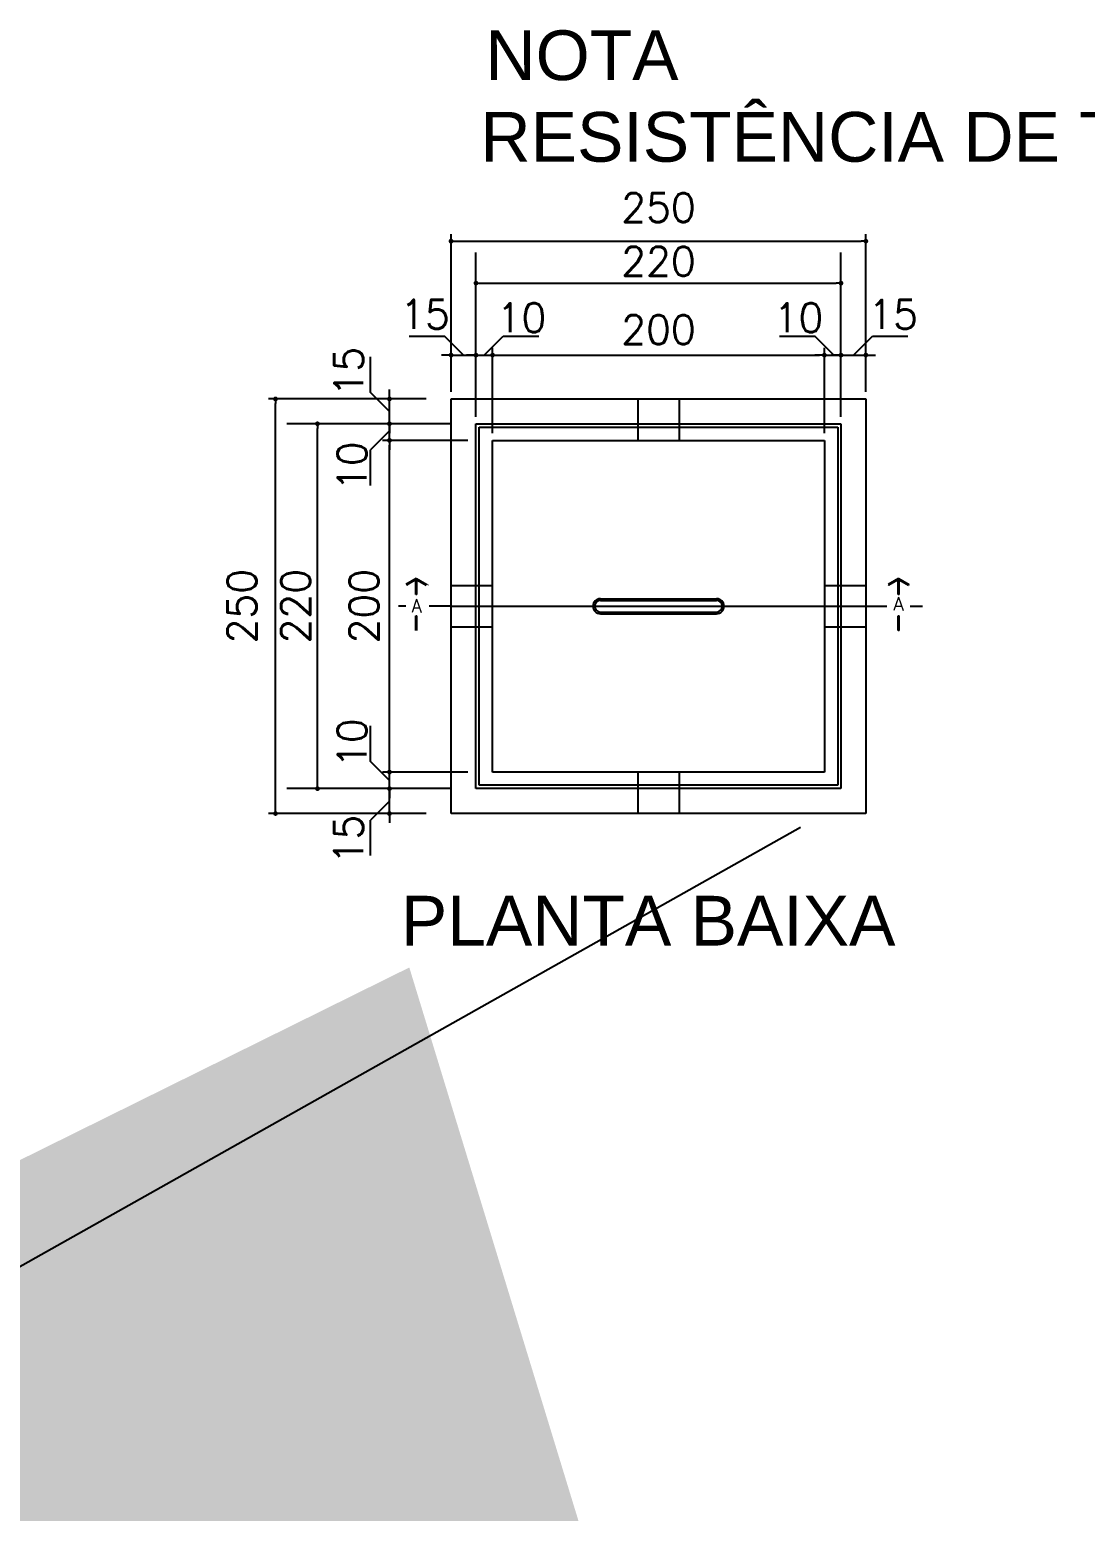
# Model space of a CAD drawing. Header units: inches. Extents: x -3 to 923, y -103 to 154.
# Drawn here: x 616.687 to 617.323, y 56.809 to 57.702 of the extents above; entities that cross this region are included whole.
import ezdxf
from ezdxf.enums import TextEntityAlignment as Align

# ---------------------------------------------------------------- set-up
doc = ezdxf.new("R2010")
doc.units = ezdxf.units.IN
doc.header["$LTSCALE"] = 10
doc.header["$MEASUREMENT"] = 0
for name, color, linetype in [('DETALHES', 6, 'Continuous'), ('DI-Textos_do_diagrama', 7, 'Continuous'), ('DIMENSIONAMENTO', 5, 'Continuous'), ('PARA-RAIOS', 240, 'Continuous'), ('T2', 4, 'Continuous')]:
    doc.layers.add(name, color=color, linetype=linetype)
doc.styles.add('Arial', font='arial.ttf')
doc.styles.add('ROMANS', font='romans.shx', dxfattribs={"height": 0.2})
doc.dimstyles.get("Standard").update_dxf_attribs({"dimtxt": 0.18, "dimasz": 0.18, "dimexe": 0.18, "dimexo": 0.0625, "dimgap": 0.09, "dimtad": 0, "dimtih": 1, "dimtoh": 1, "dimdec": 4, "dimzin": 0, "dimdsep": 46, "dimtxsty": 'Standard', "dimcen": 0.09, "dimadec": 0, "dimazin": 0, "dimtfac": 1, "dimtdec": 4, "dimtofl": 0, "dimtmove": 0, "dimatfit": 3, "dimfxl": 0, "dimtolj": 1, "dimtzin": 0, "dimarcsym": 0})

# ---------------------------------------------------------------- blocks, each defined once
blk = doc.blocks.new('DOT')
at = {"layer": 'T2', "color": 0, "linetype": 'ByBlock'}
blk.add_line((-0.5, 0), (-1, 0), dxfattribs=at)
at = {"layer": 'T2', "color": 0, "linetype": 'ByBlock', "const_width": 0.5}
blk.add_lwpolyline([(-0.25, 0, 1), (0.25, 0, 1)], format="xyb", close=True, dxfattribs=at)

msp = doc.modelspace()

# ---------------------------------------------------------------- linework, layer by layer
at = {"layer": 'DETALHES', "color": 4}
for p, q in [((616.94063, 57.48371), (616.94063, 57.57882)), ((616.94349, 57.57454), (617.18778, 57.57454)), ((617.19063, 57.48371), (617.19063, 57.57882)), ((616.95563, 57.46871), (616.95563, 57.56778)), ((617.17563, 57.46871), (617.17563, 57.56778)), ((616.95849, 57.54924), (617.17278, 57.54924)), ((616.9153, 57.51731), (616.93668, 57.51731)), ((616.94813, 57.50585), (616.93668, 57.51731)), ((616.96063, 57.50585), (616.97209, 57.51731)), ((616.97209, 57.51731), (616.99346, 57.51731)), ((617.13852, 57.51731), (617.15989, 57.51731)), ((617.17135, 57.50585), (617.15989, 57.51731)), ((617.18313, 57.50585), (617.19459, 57.51731)), ((617.19459, 57.51731), (617.21596, 57.51731)), ((616.89203, 57.48338), (616.89203, 57.50475)), ((616.93778, 57.50585), (616.93492, 57.50585)), ((616.94063, 57.48371), (616.94063, 57.51014)), ((616.94063, 57.50585), (616.95563, 57.50585)), ((616.95278, 57.50585), (616.94992, 57.50585)), ((616.95563, 57.46871), (616.95563, 57.51014)), ((616.95563, 57.46871), (616.95563, 57.51014)), ((616.95563, 57.50585), (616.96563, 57.50585)), ((616.95849, 57.50585), (616.96135, 57.50585)), ((616.96563, 57.45871), (616.96563, 57.51014)), ((616.96563, 57.45871), (616.96563, 57.51014)), ((616.96849, 57.50585), (617.16278, 57.50585)), ((616.96849, 57.50585), (616.97135, 57.50585)), ((617.16278, 57.50585), (617.15992, 57.50585)), ((617.16563, 57.45871), (617.16563, 57.51014)), ((617.16563, 57.45871), (617.16563, 57.51014)), ((617.16563, 57.50585), (617.17563, 57.50585)), ((617.17278, 57.50585), (617.16992, 57.50585)), ((617.17563, 57.46871), (617.17563, 57.51014)), ((617.17563, 57.46871), (617.17563, 57.51014)), ((617.17563, 57.50585), (617.19063, 57.50585)), ((617.17849, 57.50585), (617.18135, 57.50585)), ((617.19063, 57.48371), (617.19063, 57.51014)), ((617.19349, 57.50585), (617.19635, 57.50585)), ((616.90349, 57.48228), (616.90349, 57.48514)), ((616.92563, 57.47942), (616.83052, 57.47942)), ((616.8348, 57.23228), (616.8348, 57.47657)), ((616.90349, 57.47192), (616.89203, 57.48338)), ((616.92563, 57.47942), (616.8992, 57.47942)), ((616.90349, 57.46442), (616.90349, 57.47942)), ((616.94063, 57.47942), (617.19063, 57.47942)), ((616.94063, 57.22942), (616.94063, 57.47942)), ((617.05313, 57.47942), (617.05313, 57.45442)), ((617.07813, 57.47942), (617.07813, 57.45442)), ((617.19063, 57.47942), (617.19063, 57.22942)), ((616.90349, 57.46728), (616.90349, 57.47014)), ((616.94063, 57.46442), (616.84156, 57.46442)), ((616.8601, 57.24728), (616.8601, 57.46157)), ((616.90349, 57.46014), (616.89203, 57.44868)), ((616.94063, 57.46442), (616.8992, 57.46442)), ((616.94063, 57.46442), (616.8992, 57.46442)), ((616.90349, 57.45442), (616.90349, 57.46442)), ((616.90349, 57.46157), (616.90349, 57.45871)), ((616.95563, 57.46442), (617.17563, 57.46442)), ((616.95563, 57.24442), (616.95563, 57.46442)), ((616.95763, 57.46242), (617.17363, 57.46242)), ((616.95763, 57.24642), (616.95763, 57.46242)), ((617.17363, 57.46242), (617.17363, 57.24642)), ((617.17563, 57.46442), (617.17563, 57.24442)), ((616.95063, 57.45442), (616.8992, 57.45442)), ((616.95063, 57.45442), (616.8992, 57.45442)), ((616.90349, 57.25728), (616.90349, 57.45157)), ((616.90349, 57.45157), (616.90349, 57.44871)), ((616.96563, 57.45442), (617.16563, 57.45442)), ((616.96563, 57.25442), (616.96563, 57.45442)), ((617.16563, 57.45442), (617.16563, 57.25442)), ((616.89203, 57.42731), (616.89203, 57.44868)), ((616.91964, 57.37113), (616.91342, 57.36754)), ((616.91935, 57.37039), (616.91367, 57.36711)), ((616.91935, 57.36142), (616.91935, 57.37039)), ((616.91964, 57.37113), (616.92586, 57.36754)), ((616.91992, 57.3704), (616.92561, 57.36711)), ((616.91992, 57.36754), (616.91992, 57.3704)), ((617.21036, 57.37113), (617.20414, 57.36754)), ((617.21007, 57.37039), (617.20439, 57.36711)), ((617.21007, 57.36142), (617.21007, 57.37039)), ((617.21036, 57.37113), (617.21658, 57.36754)), ((617.21064, 57.3704), (617.21633, 57.36711)), ((617.21064, 57.36754), (617.21064, 57.3704)), ((616.91423, 57.36754), (616.91448, 57.36711)), ((616.91992, 57.36142), (616.91935, 57.36142)), ((616.91992, 57.36142), (616.91992, 57.36754)), ((616.92667, 57.36754), (616.92642, 57.36711)), ((616.94063, 57.36692), (616.96563, 57.36692)), ((617.16563, 57.36692), (617.19063, 57.36692)), ((617.20414, 57.36754), (617.20439, 57.36711)), ((617.21064, 57.36142), (617.21007, 57.36142)), ((617.21064, 57.36142), (617.21064, 57.36754)), ((617.21658, 57.36754), (617.21633, 57.36711)), ((616.91345, 57.35442), (616.90887, 57.35442)), ((616.94063, 57.35442), (616.92745, 57.35442)), ((616.94063, 57.35442), (617.19063, 57.35442)), ((617.03063, 57.35892), (617.10063, 57.35892)), ((617.03063, 57.35792), (617.10063, 57.35792)), ((617.03063, 57.35092), (617.10063, 57.35092)), ((617.19063, 57.35442), (617.20336, 57.35442)), ((617.21736, 57.35442), (617.22479, 57.35442)), ((616.91935, 57.33974), (616.91935, 57.34871)), ((616.91935, 57.34871), (616.91992, 57.34871)), ((616.91992, 57.34586), (616.91992, 57.34871)), ((616.91992, 57.33974), (616.91992, 57.34586)), ((616.94063, 57.34192), (616.96563, 57.34192)), ((617.03063, 57.34992), (617.10063, 57.34992)), ((617.16563, 57.34192), (617.19063, 57.34192)), ((617.21007, 57.33974), (617.21007, 57.34871)), ((617.21007, 57.34871), (617.21064, 57.34871)), ((617.21064, 57.34586), (617.21064, 57.34871)), ((617.21064, 57.33974), (617.21064, 57.34586)), ((617.21064, 57.33974), (617.21007, 57.33974)), ((616.89203, 57.26088), (616.89203, 57.28225)), ((616.90349, 57.24942), (616.89203, 57.26088)), ((616.95063, 57.25442), (616.8992, 57.25442)), ((616.95063, 57.25442), (616.8992, 57.25442)), ((616.90349, 57.25728), (616.90349, 57.26014)), ((616.90349, 57.24442), (616.90349, 57.25442)), ((617.16563, 57.25442), (616.96563, 57.25442)), ((617.05313, 57.25442), (617.05313, 57.22942)), ((617.07813, 57.25442), (617.07813, 57.22942)), ((616.94063, 57.24442), (616.84156, 57.24442)), ((616.94063, 57.24442), (616.8992, 57.24442)), ((616.94063, 57.24442), (616.8992, 57.24442)), ((616.90349, 57.24728), (616.90349, 57.25014)), ((616.90349, 57.22942), (616.90349, 57.24442)), ((617.17563, 57.24442), (616.95563, 57.24442)), ((617.17363, 57.24642), (616.95763, 57.24642)), ((616.90349, 57.23692), (616.89203, 57.22547)), ((616.90349, 57.24157), (616.90349, 57.23871)), ((616.92563, 57.22942), (616.83052, 57.22942)), ((616.92563, 57.22942), (616.8992, 57.22942)), ((616.90349, 57.22657), (616.90349, 57.22371)), ((617.19063, 57.22942), (616.94063, 57.22942)), ((616.89203, 57.20409), (616.89203, 57.22547))]:
    msp.add_line(p, q, dxfattribs=at)
for centre, radius, start, end in [((617.03063, 57.35442), 0.0045, 90, 270), ((617.03063, 57.35442), 0.0035, 90, 270), ((617.10063, 57.35442), 0.0045, 270, 90), ((617.10063, 57.35442), 0.0035, 270, 90)]:
    msp.add_arc(centre, radius, start, end, dxfattribs=at)

# ---------------------------------------------------------------- block references
at = {"layer": 'DETALHES', "color": 4, "xscale": 0.002857142856441897, "zscale": 0.002857142856441897}
for p, yscale, rotation in [((616.94063, 57.57454), 0.002857142846501404, 180), ((616.95563, 57.54924), 0.002857142846501404, 180), ((616.95563, 57.50585), 0.002857142846501404, 180), ((616.96563, 57.50585), 0.002857142846501404, 180), ((616.96563, 57.50585), 0.002857142846501404, 180), ((617.17563, 57.50585), 0.002857142846501404, 180), ((617.19063, 57.50585), 0.002857142846501404, 180), ((616.8348, 57.47942), 0.002857142846551142, 90), ((616.90349, 57.47942), 0.002857142846551142, 270), ((616.90349, 57.46442), 0.002857142846551142, 270), ((616.8601, 57.46442), 0.002857142846551142, 90), ((616.90349, 57.46442), 0.002857142846551142, 90), ((616.90349, 57.45442), 0.002857142846551142, 90), ((616.90349, 57.45442), 0.002857142846551142, 90), ((616.90349, 57.25442), 0.002857142846551142, 270), ((616.90349, 57.25442), 0.002857142846551142, 270), ((616.8601, 57.24442), 0.002857142846551142, 270), ((616.90349, 57.24442), 0.002857142846551142, 270), ((616.90349, 57.24442), 0.002857142846551142, 90), ((616.8348, 57.22942), 0.002857142846551142, 270), ((616.90349, 57.22942), 0.002857142846551142, 90)]:
    msp.add_blockref('DOT', p, dxfattribs=dict(at, yscale=yscale, rotation=rotation))
at = {"layer": 'DETALHES', "color": 4, "xscale": 0.002857142856441897, "yscale": 0.002857142846501404, "zscale": 0.002857142856441897}
for p in [(617.19063, 57.57454), (617.17563, 57.54924), (616.94063, 57.50585), (616.95563, 57.50585), (617.16563, 57.50585), (617.16563, 57.50585), (617.17563, 57.50585)]:
    msp.add_blockref('DOT', p, dxfattribs=at)

# ---------------------------------------------------------------- texts
at = {"layer": 'DETALHES', "color": 4, "style": 'ROMANS'}
for s, height, p in [('250', 0.017486, (617.06563, 57.59482)), ('220', 0.017486, (617.06563, 57.56239)), ('15', 0.017486, (616.92491, 57.53052)), ('15', 0.017486, (617.20707, 57.53042)), ('10', 0.017486, (616.98307, 57.52835)), ('200', 0.017486, (617.06563, 57.52119)), ('10', 0.017486, (617.15002, 57.52835)), ('A', 0.008, (617.21027, 57.35581)), ('A', 0.008, (616.91987, 57.35469))]:
    msp.add_text(s, height=height, dxfattribs=at).set_placement(p, align=Align.MIDDLE)
for s, p in [('15', (616.87892, 57.49586)), ('10', (616.88099, 57.43881)), ('250', (616.81452, 57.35442)), ('220', (616.84695, 57.35442)), ('200', (616.88815, 57.35442)), ('10', (616.88099, 57.27186)), ('15', (616.87882, 57.2137))]:
    msp.add_text(s, height=0.017486, rotation=90, dxfattribs=at).set_placement(p, align=Align.MIDDLE)
at = {"layer": 'DI-Textos_do_diagrama', "linetype": 'Continuous', "style": 'Arial'}
for s, p in [('NOTA', (616.96133, 57.67164)), ('RESISTÊNCIA DE TERRA MÁXIMA : 10 OHMS', (616.95833, 57.62244)), ('PLANTA BAIXA   ', (616.91035, 57.1498))]:
    msp.add_text(s, height=0.03, dxfattribs=at).set_placement(p)

# ---------------------------------------------------------------- leaders
at = {"layer": 'DIMENSIONAMENTO', "linetype": 'Continuous'}
msp.add_leader([(615.84407, 56.48542), (615.93937, 56.53906)], dimstyle='Standard', override={"dimtxt": 1.8, "dimasz": 1.5, "dimexe": 1.25, "dimexo": 0.625, "dimgap": 0.625, "dimtad": 1, "dimtih": 0, "dimtoh": 0, "dimdec": 1, "dimlfac": 10, "dimzin": 8, "dimcen": 2.5, "dimclrt": 7, "dimtofl": 1, "dimldrblk": 'Dot'}, dxfattribs=at)
at = {"layer": 'PARA-RAIOS', "color": 5}
msp.add_leader([(615.37133, 56.37251), (615.51434, 56.41621)], dimstyle='Standard', override={"dimtxt": 1.7, "dimasz": 1.7, "dimexe": 1, "dimexo": 1, "dimgap": 0, "dimtad": 1, "dimtih": 0, "dimtoh": 0, "dimdec": 0, "dimzin": 8, "dimcen": 1, "dimclrd": 5, "dimclre": 5, "dimclrt": 7, "dimtdec": 0, "dimtofl": 1, "dimatfit": 3}, dxfattribs=at)

doc.saveas('drawing.dxf')
